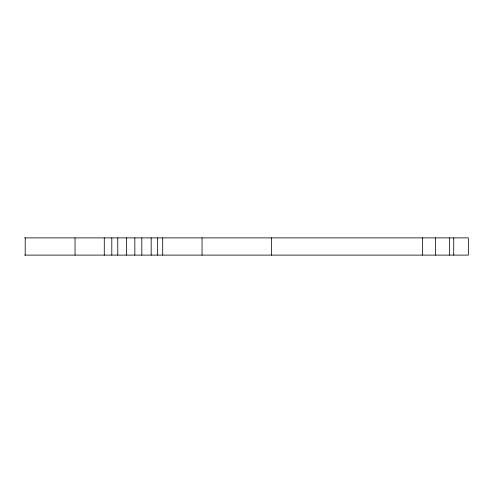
<?xml version="1.0" encoding="UTF-8"?>
<svg xmlns="http://www.w3.org/2000/svg" width="493" height="493" viewBox="0 0 493 493"><rect width="100%" height="100%" fill="white"/><g stroke="black" fill="none" stroke-linecap="round" stroke-linejoin="round"><path stroke-width="0.74" d="M24.65 237.891L468.35 237.891L468.35 255.109L24.65 255.109M453.733 237.891L453.733 255.109M449.647 237.891L449.647 255.109M435.615 237.891L435.615 255.109M422.464 237.891L422.464 255.109M271.637 237.891L271.637 255.109M202.056 237.891L202.056 255.109M162.696 237.891L162.696 255.109M157.649 237.891L157.649 255.109M151.178 237.891L151.178 255.109M141.811 237.891L141.811 255.109M134.842 237.891L134.842 255.109M126.479 237.891L126.479 255.109M117.772 237.891L117.772 255.109M111.806 237.891L111.806 255.109M104.276 237.891L104.276 255.109M75.041 237.891L75.041 255.109M25.211 237.891L25.211 255.109"/></g></svg>
